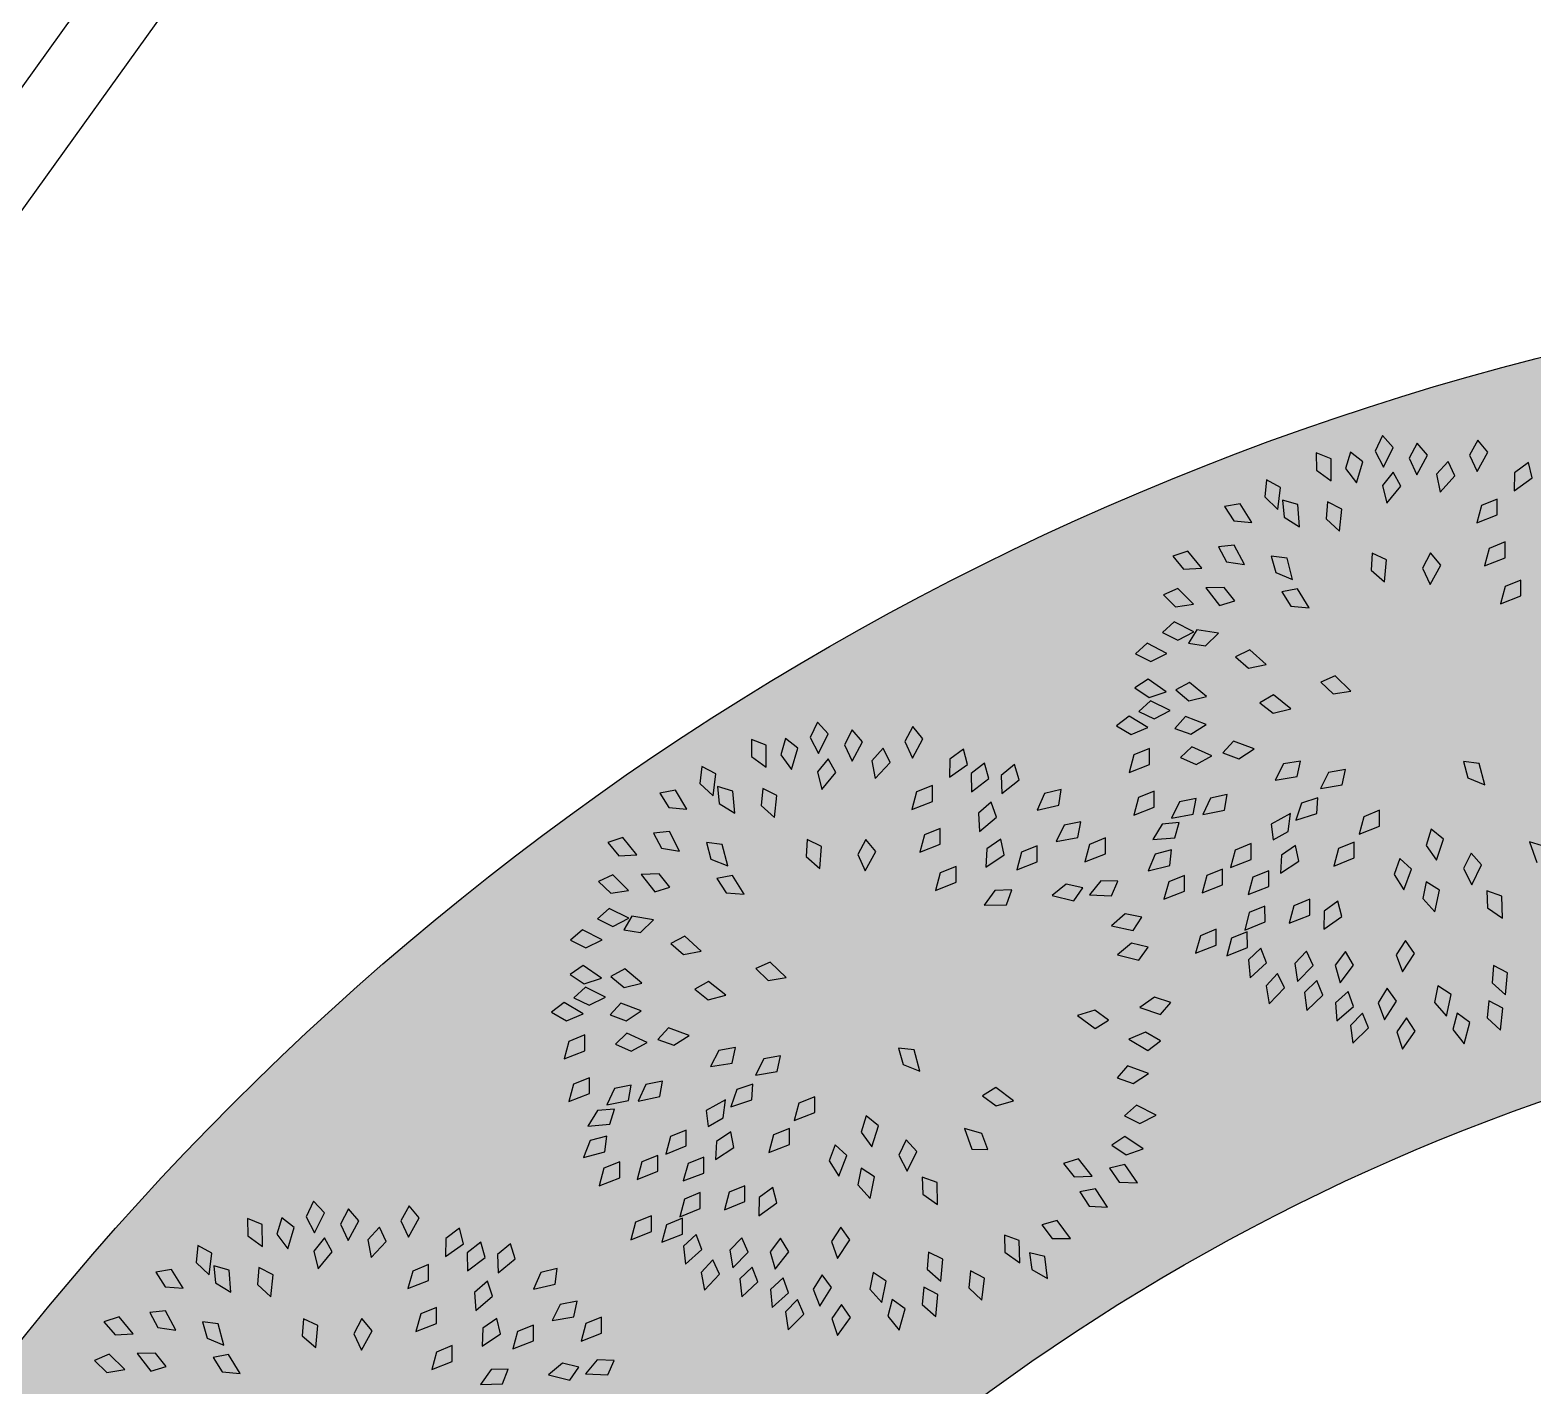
# Model space of a CAD drawing. Header units: millimetres. Extents: x 1351 to 1635, y 1399 to 1500.
# Drawn here: x 1575.973 to 1578.082, y 1475.791 to 1477.693 of the extents above; entities that cross this region are included whole.
import ezdxf

# ---------------------------------------------------------------- set-up
doc = ezdxf.new("R2010")
doc.units = ezdxf.units.MM
doc.layers.get('0').update_dxf_attribs({"color": 181})
doc.layers.add('Capa2', color=210, linetype='Continuous')
doc.layers.add('margen', color=250, linetype='Continuous')

# ---------------------------------------------------------------- blocks, each defined once
blk = doc.blocks.new('ok')
for p, q in [((394.306, 184.1755), (394.1935, 184.1755)), ((394.1935, 184.1755), (394.1935, 183.2005)), ((394.306, 183.2005), (394.306, 184.1755)), ((394.1935, 183.2005), (393.9685, 183.2005)), ((393.9685, 183.2005), (394.2497, 182.3005)), ((394.2497, 182.3005), (394.531, 183.2005)), ((394.531, 183.2005), (394.306, 183.2005))]:
    blk.add_line(p, q)

msp = doc.modelspace()

# ---------------------------------------------------------------- hatches: boundary and pattern name
at = {"true_color": 0x2776bb}
h = msp.add_hatch(color=152, dxfattribs=at)
h.dxf.hatch_style = 1
h.paths.add_polyline_path([(1557.6842, 1489.9553), (1615.6587, 1489.7451), (1615.8802, 1457.3756), (1557.4987, 1457.0017)])
h.paths.add_polyline_path([(1557.9493, 1489.9451), (1615.8573, 1489.9451), (1616.0815, 1457.1761), (1557.5866, 1457.0229)])
at = {"true_color": 0x5e67af}
h = msp.add_hatch(color=165, dxfattribs=at)
h.dxf.hatch_style = 1
edge = h.paths.add_edge_path(flags=17)
edge.add_arc((1579.086, 1473.3584), 3, 0, 360)
edge = h.paths.add_edge_path()
edge.add_arc((1579.086, 1473.3584), 4, 0, 360)
at = {"true_color": 0x58ba48}
h = msp.add_hatch(dxfattribs=at)
h.set_pattern_fill('DOTS', color=85)
edge = h.paths.add_edge_path()
edge.add_arc((1579.086, 1473.3584), 3, 0, 360)

# ---------------------------------------------------------------- linework, layer by layer
at = {"color": 221}
for p, q in [((1577.8707, 1477.1241), (1577.8604, 1477.1025)), ((1577.8857, 1477.1077), (1577.8707, 1477.1241)), ((1577.8721, 1477.0799), (1577.8857, 1477.1077)), ((1577.9195, 1477.1135), (1577.9084, 1477.0923)), ((1577.9339, 1477.0965), (1577.9195, 1477.1135)), ((1578.0045, 1477.1179), (1577.9932, 1477.0968)), ((1578.0187, 1477.1008), (1578.0045, 1477.1179)), ((1577.7987, 1477.0917), (1577.778, 1477.0998)), ((1577.778, 1477.0998), (1577.7782, 1477.0758)), ((1577.7987, 1477.0608), (1577.7987, 1477.0917)), ((1577.8258, 1477.101), (1577.8192, 1477.078)), ((1577.8433, 1477.0873), (1577.8258, 1477.101)), ((1577.8344, 1477.0577), (1577.8433, 1477.0873)), ((1577.8604, 1477.1025), (1577.8721, 1477.0799)), ((1577.9084, 1477.0923), (1577.9192, 1477.0693)), ((1577.9192, 1477.0693), (1577.9339, 1477.0965)), ((1577.963, 1477.0877), (1577.9469, 1477.07)), ((1577.9726, 1477.0677), (1577.963, 1477.0877)), ((1577.9932, 1477.0968), (1578.0038, 1477.0737)), ((1578.0038, 1477.0737), (1578.0187, 1477.1008)), ((1578.0756, 1477.0862), (1578.0562, 1477.0721)), ((1578.081, 1477.0647), (1578.0756, 1477.0862)), ((1577.7782, 1477.0758), (1577.7987, 1477.0608)), ((1577.8192, 1477.078), (1577.8344, 1477.0577)), ((1577.8859, 1477.0728), (1577.8708, 1477.0542)), ((1577.8966, 1477.0533), (1577.8859, 1477.0728)), ((1577.9469, 1477.07), (1577.9516, 1477.045)), ((1577.9516, 1477.045), (1577.9726, 1477.0677)), ((1578.0562, 1477.0721), (1578.0558, 1477.0466)), ((1578.0558, 1477.0466), (1578.081, 1477.0647)), ((1577.7083, 1477.062), (1577.7057, 1477.0382)), ((1577.7279, 1477.0514), (1577.7083, 1477.062)), ((1577.7242, 1477.0207), (1577.7279, 1477.0514)), ((1577.8708, 1477.0542), (1577.8768, 1477.0295)), ((1577.8768, 1477.0295), (1577.8966, 1477.0533)), ((1577.6712, 1477.0286), (1577.6494, 1477.0246)), ((1577.6494, 1477.0246), (1577.6621, 1477.0044)), ((1577.6875, 1477.0022), (1577.6712, 1477.0286)), ((1577.7057, 1477.0382), (1577.7242, 1477.0207)), ((1577.7519, 1477.0273), (1577.7306, 1477.0336)), ((1577.7306, 1477.0336), (1577.7329, 1477.0098)), ((1577.7545, 1476.9964), (1577.7519, 1477.0273)), ((1577.7939, 1477.0311), (1577.7918, 1477.0073)), ((1577.8137, 1477.021), (1577.7939, 1477.0311)), ((1578.0097, 1477.0262), (1578.0031, 1477.0017)), ((1578.0319, 1477.0352), (1578.0097, 1477.0262)), ((1578.0319, 1477.013), (1578.0319, 1477.0352)), ((1577.6621, 1477.0044), (1577.6875, 1477.0022)), ((1577.7329, 1477.0098), (1577.7545, 1476.9964)), ((1577.7918, 1477.0073), (1577.8106, 1476.9902)), ((1577.8106, 1476.9902), (1577.8137, 1477.021)), ((1578.0031, 1477.0017), (1578.0319, 1477.013)), ((1577.5976, 1476.962), (1577.5765, 1476.9551)), ((1577.6173, 1476.9381), (1577.5976, 1476.962)), ((1577.6629, 1476.9707), (1577.6408, 1476.9683)), ((1577.6408, 1476.9683), (1577.652, 1476.9472)), ((1577.6771, 1476.9432), (1577.6629, 1476.9707)), ((1577.8564, 1476.9594), (1577.8548, 1476.9355)), ((1577.8764, 1476.9497), (1577.8564, 1476.9594)), ((1577.9383, 1476.9595), (1577.927, 1476.9384)), ((1577.9526, 1476.9425), (1577.9383, 1476.9595)), ((1578.0208, 1476.966), (1578.0142, 1476.9415)), ((1578.043, 1476.975), (1578.0208, 1476.966)), ((1578.043, 1476.9528), (1578.043, 1476.975)), ((1577.5765, 1476.9551), (1577.5919, 1476.9368)), ((1577.5919, 1476.9368), (1577.6173, 1476.9381)), ((1577.652, 1476.9472), (1577.6771, 1476.9432)), ((1577.7369, 1476.9524), (1577.7148, 1476.9551)), ((1577.7148, 1476.9551), (1577.7211, 1476.9319)), ((1577.7447, 1476.9225), (1577.7369, 1476.9524)), ((1577.8739, 1476.9189), (1577.8764, 1476.9497)), ((1577.927, 1476.9384), (1577.9377, 1476.9153)), ((1577.9377, 1476.9153), (1577.9526, 1476.9425)), ((1578.0142, 1476.9415), (1578.043, 1476.9528)), ((1577.7211, 1476.9319), (1577.7447, 1476.9225)), ((1577.8548, 1476.9355), (1577.8739, 1476.9189)), ((1578.0652, 1476.9216), (1578.043, 1476.9126)), ((1578.0652, 1476.8994), (1578.0652, 1476.9216)), ((1577.5837, 1476.9097), (1577.5634, 1476.9007)), ((1577.5634, 1476.9007), (1577.5806, 1476.884)), ((1577.6057, 1476.8879), (1577.5837, 1476.9097)), ((1577.6486, 1476.911), (1577.6232, 1476.9104)), ((1577.6232, 1476.9104), (1577.6423, 1476.886)), ((1577.6636, 1476.8923), (1577.6486, 1476.911)), ((1577.7514, 1476.909), (1577.7296, 1476.9049)), ((1577.7296, 1476.9049), (1577.7424, 1476.8847)), ((1577.7678, 1476.8827), (1577.7514, 1476.909)), ((1578.043, 1476.9126), (1578.0364, 1476.8881)), ((1578.0364, 1476.8881), (1578.0652, 1476.8994)), ((1577.5806, 1476.884), (1577.6057, 1476.8879)), ((1577.6423, 1476.886), (1577.6636, 1476.8923)), ((1577.7424, 1476.8847), (1577.7678, 1476.8827)), ((1577.5785, 1476.8628), (1577.562, 1476.848)), ((1577.6062, 1476.8489), (1577.5785, 1476.8628)), ((1577.5409, 1476.8328), (1577.5242, 1476.8182)), ((1577.5684, 1476.8187), (1577.5409, 1476.8328)), ((1577.562, 1476.848), (1577.5835, 1476.8374)), ((1577.5835, 1476.8374), (1577.6062, 1476.8489)), ((1577.6102, 1476.8519), (1577.5988, 1476.8329)), ((1577.5988, 1476.8329), (1577.6224, 1476.8292)), ((1577.6408, 1476.8468), (1577.6102, 1476.8519)), ((1577.6224, 1476.8292), (1577.6408, 1476.8468)), ((1577.5242, 1476.8182), (1577.5456, 1476.8074)), ((1577.5456, 1476.8074), (1577.5684, 1476.8187)), ((1577.6846, 1476.8237), (1577.6647, 1476.8138)), ((1577.6647, 1476.8138), (1577.6827, 1476.7979)), ((1577.7076, 1476.803), (1577.6846, 1476.8237)), ((1577.6827, 1476.7979), (1577.7076, 1476.803)), ((1577.542, 1476.7826), (1577.5235, 1476.7703)), ((1577.5235, 1476.7703), (1577.5433, 1476.7568)), ((1577.5674, 1476.7648), (1577.542, 1476.7826)), ((1577.6003, 1476.7779), (1577.5808, 1476.7673)), ((1577.624, 1476.758), (1577.6003, 1476.7779)), ((1577.8045, 1476.7874), (1577.7843, 1476.7783)), ((1577.7843, 1476.7783), (1577.8015, 1476.7617)), ((1577.8266, 1476.7657), (1577.8045, 1476.7874)), ((1577.5453, 1476.7522), (1577.5288, 1476.7373)), ((1577.5433, 1476.7568), (1577.5674, 1476.7648)), ((1577.573, 1476.7384), (1577.5453, 1476.7522)), ((1577.5808, 1476.7673), (1577.5993, 1476.7521)), ((1577.5993, 1476.7521), (1577.624, 1476.758)), ((1577.7179, 1476.7604), (1577.6986, 1476.7493)), ((1577.6986, 1476.7493), (1577.7175, 1476.7346)), ((1577.7421, 1476.7411), (1577.7179, 1476.7604)), ((1577.8015, 1476.7617), (1577.8266, 1476.7657)), ((1577.5153, 1476.7306), (1577.4977, 1476.7171)), ((1577.5418, 1476.7146), (1577.5153, 1476.7306)), ((1577.5288, 1476.7373), (1577.5504, 1476.7269)), ((1577.5504, 1476.7269), (1577.573, 1476.7384)), ((1577.5946, 1476.73), (1577.5796, 1476.7135)), ((1577.6235, 1476.7189), (1577.5946, 1476.73)), ((1577.7175, 1476.7346), (1577.7421, 1476.7411)), ((1577.0781, 1476.7223), (1577.0678, 1476.7006)), ((1577.0931, 1476.7059), (1577.0781, 1476.7223)), ((1577.0795, 1476.6781), (1577.0931, 1476.7059)), ((1577.1269, 1476.7116), (1577.1158, 1476.6904)), ((1577.1413, 1476.6947), (1577.1269, 1476.7116)), ((1577.212, 1476.7161), (1577.2006, 1476.695)), ((1577.2261, 1476.699), (1577.212, 1476.7161)), ((1577.4977, 1476.7171), (1577.5183, 1476.7049)), ((1577.5183, 1476.7049), (1577.5418, 1476.7146)), ((1577.5796, 1476.7135), (1577.6021, 1476.7052)), ((1577.6021, 1476.7052), (1577.6235, 1476.7189)), ((1577.0061, 1476.6899), (1576.9854, 1476.6979)), ((1576.9854, 1476.6979), (1576.9857, 1476.674)), ((1577.0061, 1476.6589), (1577.0061, 1476.6899)), ((1577.0332, 1476.6992), (1577.0266, 1476.6762)), ((1577.0507, 1476.6855), (1577.0332, 1476.6992)), ((1577.0418, 1476.6558), (1577.0507, 1476.6855)), ((1577.0678, 1476.7006), (1577.0795, 1476.6781)), ((1577.1158, 1476.6904), (1577.1266, 1476.6674)), ((1577.1266, 1476.6674), (1577.1413, 1476.6947)), ((1577.1704, 1476.6858), (1577.1543, 1476.6681)), ((1577.1801, 1476.6658), (1577.1704, 1476.6858)), ((1577.2006, 1476.695), (1577.2112, 1476.6719)), ((1577.2112, 1476.6719), (1577.2261, 1476.699)), ((1577.5441, 1476.6853), (1577.5218, 1476.6763)), ((1577.5441, 1476.663), (1577.5441, 1476.6853)), ((1577.6034, 1476.6878), (1577.5874, 1476.6724)), ((1577.6315, 1476.6748), (1577.6034, 1476.6878)), ((1577.6617, 1476.6955), (1577.6468, 1476.679)), ((1577.6907, 1476.6846), (1577.6617, 1476.6955)), ((1576.9857, 1476.674), (1577.0061, 1476.6589)), ((1577.0266, 1476.6762), (1577.0418, 1476.6558)), ((1577.0933, 1476.6709), (1577.0782, 1476.6524)), ((1577.104, 1476.6515), (1577.0933, 1476.6709)), ((1577.1543, 1476.6681), (1577.159, 1476.6431)), ((1577.159, 1476.6431), (1577.1801, 1476.6658)), ((1577.2637, 1476.6702), (1577.2633, 1476.6448)), ((1577.283, 1476.6843), (1577.2637, 1476.6702)), ((1577.2884, 1476.6628), (1577.283, 1476.6843)), ((1577.3126, 1476.6646), (1577.2937, 1476.65)), ((1577.3187, 1476.6433), (1577.3126, 1476.6646)), ((1577.5218, 1476.6763), (1577.5152, 1476.6517)), ((1577.5874, 1476.6724), (1577.6093, 1476.6626)), ((1577.6093, 1476.6626), (1577.6315, 1476.6748)), ((1577.6468, 1476.679), (1577.6693, 1476.6708)), ((1577.6693, 1476.6708), (1577.6907, 1476.6846)), ((1577.7558, 1476.6674), (1577.7322, 1476.6635)), ((1577.751, 1476.6458), (1577.7558, 1476.6674)), ((1578.0065, 1476.6644), (1577.9845, 1476.667)), ((1577.9845, 1476.667), (1577.9908, 1476.6439)), ((1578.0144, 1476.6345), (1578.0065, 1476.6644)), ((1576.9158, 1476.6601), (1576.9131, 1476.6363)), ((1576.9353, 1476.6496), (1576.9158, 1476.6601)), ((1576.9316, 1476.6188), (1576.9353, 1476.6496)), ((1577.0782, 1476.6524), (1577.0842, 1476.6277)), ((1577.0842, 1476.6277), (1577.104, 1476.6515)), ((1577.2633, 1476.6448), (1577.2884, 1476.6628)), ((1577.2937, 1476.65), (1577.294, 1476.6246)), ((1577.294, 1476.6246), (1577.3187, 1476.6433)), ((1577.3544, 1476.6626), (1577.3358, 1476.6475)), ((1577.3358, 1476.6475), (1577.3368, 1476.6221)), ((1577.361, 1476.6414), (1577.3544, 1476.6626)), ((1577.5152, 1476.6517), (1577.5441, 1476.663)), ((1577.7322, 1476.6635), (1577.7204, 1476.6409)), ((1577.7204, 1476.6409), (1577.751, 1476.6458)), ((1577.7952, 1476.6517), (1577.7837, 1476.629)), ((1577.8188, 1476.6559), (1577.7952, 1476.6517)), ((1577.8143, 1476.6342), (1577.8188, 1476.6559)), ((1577.9908, 1476.6439), (1578.0144, 1476.6345)), ((1576.8787, 1476.6267), (1576.8568, 1476.6228)), ((1576.8568, 1476.6228), (1576.8695, 1476.6025)), ((1576.8949, 1476.6003), (1576.8787, 1476.6267)), ((1576.9131, 1476.6363), (1576.9316, 1476.6188)), ((1576.9593, 1476.6254), (1576.938, 1476.6318)), ((1576.938, 1476.6318), (1576.9403, 1476.6079)), ((1576.9619, 1476.5946), (1576.9593, 1476.6254)), ((1577.0013, 1476.6293), (1576.9992, 1476.6054)), ((1577.0211, 1476.6192), (1577.0013, 1476.6293)), ((1577.2171, 1476.6244), (1577.2105, 1476.5998)), ((1577.2393, 1476.6333), (1577.2171, 1476.6244)), ((1577.2393, 1476.6111), (1577.2393, 1476.6333)), ((1577.3368, 1476.6221), (1577.361, 1476.6414)), ((1577.3967, 1476.6222), (1577.3865, 1476.5989)), ((1577.42, 1476.6278), (1577.3967, 1476.6222)), ((1577.4167, 1476.6058), (1577.42, 1476.6278)), ((1577.5507, 1476.6252), (1577.5285, 1476.6163)), ((1577.5507, 1476.603), (1577.5507, 1476.6252)), ((1577.7837, 1476.629), (1577.8143, 1476.6342)), ((1576.8695, 1476.6025), (1576.8949, 1476.6003)), ((1576.9403, 1476.6079), (1576.9619, 1476.5946)), ((1576.9992, 1476.6054), (1577.018, 1476.5883)), ((1577.018, 1476.5883), (1577.0211, 1476.6192)), ((1577.2105, 1476.5998), (1577.2393, 1476.6111)), ((1577.3219, 1476.61), (1577.3038, 1476.5943)), ((1577.3291, 1476.5889), (1577.3219, 1476.61)), ((1577.3865, 1476.5989), (1577.4167, 1476.6058)), ((1577.5285, 1476.6163), (1577.5218, 1476.5917)), ((1577.5218, 1476.5917), (1577.5507, 1476.603)), ((1577.5859, 1476.6103), (1577.5749, 1476.5874)), ((1577.6094, 1476.6151), (1577.5859, 1476.6103)), ((1577.6053, 1476.5932), (1577.6094, 1476.6151)), ((1577.6297, 1476.6155), (1577.619, 1476.5925)), ((1577.6531, 1476.6207), (1577.6297, 1476.6155)), ((1577.6494, 1476.5988), (1577.6531, 1476.6207)), ((1577.7574, 1476.6087), (1577.7493, 1476.5846)), ((1577.7801, 1476.6162), (1577.7574, 1476.6087)), ((1577.7788, 1476.5941), (1577.7801, 1476.6162)), ((1577.3038, 1476.5943), (1577.3054, 1476.5689)), ((1577.3054, 1476.5689), (1577.3291, 1476.5889)), ((1577.4476, 1476.5822), (1577.4241, 1476.5777)), ((1577.4433, 1476.5604), (1577.4476, 1476.5822)), ((1577.5857, 1476.5812), (1577.5619, 1476.579)), ((1577.5749, 1476.5874), (1577.6053, 1476.5932)), ((1577.5794, 1476.5599), (1577.5857, 1476.5812)), ((1577.619, 1476.5925), (1577.6494, 1476.5988)), ((1577.7416, 1476.5941), (1577.7145, 1476.579)), ((1577.7383, 1476.5689), (1577.7416, 1476.5941)), ((1577.7493, 1476.5846), (1577.7788, 1476.5941)), ((1577.8447, 1476.5896), (1577.8381, 1476.565)), ((1577.8669, 1476.5986), (1577.8447, 1476.5896)), ((1577.8669, 1476.5763), (1577.8669, 1476.5986)), ((1576.805, 1476.5602), (1576.7839, 1476.5532)), ((1576.8247, 1476.5363), (1576.805, 1476.5602)), ((1576.8703, 1476.5688), (1576.8482, 1476.5665)), ((1576.8482, 1476.5665), (1576.8594, 1476.5453)), ((1576.8845, 1476.5413), (1576.8703, 1476.5688)), ((1577.2282, 1476.5642), (1577.2216, 1476.5396)), ((1577.2504, 1476.5731), (1577.2282, 1476.5642)), ((1577.2504, 1476.5509), (1577.2504, 1476.5731)), ((1577.4241, 1476.5777), (1577.4128, 1476.5549)), ((1577.4128, 1476.5549), (1577.4433, 1476.5604)), ((1577.4821, 1476.5597), (1577.4599, 1476.5507)), ((1577.4821, 1476.5375), (1577.4821, 1476.5597)), ((1577.5619, 1476.579), (1577.5485, 1476.5574)), ((1577.5485, 1476.5574), (1577.5794, 1476.5599)), ((1577.7145, 1476.579), (1577.7175, 1476.557)), ((1577.7175, 1476.557), (1577.7383, 1476.5689)), ((1577.8381, 1476.565), (1577.8669, 1476.5763)), ((1577.9392, 1476.572), (1577.9321, 1476.5491)), ((1577.9564, 1476.5579), (1577.9392, 1476.572)), ((1576.7839, 1476.5532), (1576.7993, 1476.5349)), ((1576.8594, 1476.5453), (1576.8845, 1476.5413)), ((1576.9443, 1476.5506), (1576.9222, 1476.5532)), ((1576.9222, 1476.5532), (1576.9285, 1476.5301)), ((1576.9521, 1476.5206), (1576.9443, 1476.5506)), ((1577.0638, 1476.5576), (1577.0622, 1476.5337)), ((1577.0838, 1476.5479), (1577.0638, 1476.5576)), ((1577.0814, 1476.517), (1577.0838, 1476.5479)), ((1577.1457, 1476.5576), (1577.1345, 1476.5365)), ((1577.1452, 1476.5134), (1577.16, 1476.5406)), ((1577.16, 1476.5406), (1577.1457, 1476.5576)), ((1577.2216, 1476.5396), (1577.2504, 1476.5509)), ((1577.3155, 1476.5443), (1577.3144, 1476.5189)), ((1577.3353, 1476.5579), (1577.3155, 1476.5443)), ((1577.3401, 1476.5362), (1577.3353, 1476.5579)), ((1577.3642, 1476.5396), (1577.3576, 1476.5151)), ((1577.3864, 1476.5486), (1577.3642, 1476.5396)), ((1577.3864, 1476.5264), (1577.3864, 1476.5486)), ((1577.4599, 1476.5507), (1577.4533, 1476.5262)), ((1577.4533, 1476.5262), (1577.4821, 1476.5375)), ((1577.5519, 1476.5371), (1577.5422, 1476.5135)), ((1577.575, 1476.5432), (1577.5519, 1476.5371)), ((1577.5723, 1476.5211), (1577.575, 1476.5432)), ((1577.6643, 1476.5428), (1577.6576, 1476.5183)), ((1577.6865, 1476.5518), (1577.6643, 1476.5428)), ((1577.6865, 1476.5296), (1577.6865, 1476.5518)), ((1577.7489, 1476.5491), (1577.729, 1476.5358)), ((1577.7535, 1476.5274), (1577.7489, 1476.5491)), ((1577.809, 1476.545), (1577.8024, 1476.5204)), ((1577.8312, 1476.5539), (1577.809, 1476.545)), ((1577.8312, 1476.5317), (1577.8312, 1476.5539)), ((1577.9321, 1476.5491), (1577.9469, 1476.5284)), ((1577.9469, 1476.5284), (1577.9564, 1476.5579)), ((1577.9951, 1476.5383), (1577.9847, 1476.5167)), ((1578.01, 1476.5219), (1577.9951, 1476.5383)), ((1578.0771, 1476.5543), (1578.0874, 1476.5251)), ((1578.1014, 1476.5468), (1578.0771, 1476.5543)), ((1576.7993, 1476.5349), (1576.8247, 1476.5363)), ((1576.9285, 1476.5301), (1576.9521, 1476.5206)), ((1577.0622, 1476.5337), (1577.0814, 1476.517)), ((1577.1345, 1476.5365), (1577.1452, 1476.5134)), ((1577.2727, 1476.5197), (1577.2504, 1476.5108)), ((1577.2727, 1476.4975), (1577.2727, 1476.5197)), ((1577.3144, 1476.5189), (1577.3401, 1476.5362)), ((1577.3576, 1476.5151), (1577.3864, 1476.5264)), ((1577.5422, 1476.5135), (1577.5723, 1476.5211)), ((1577.6465, 1476.5161), (1577.6243, 1476.5072)), ((1577.6465, 1476.4939), (1577.6465, 1476.5161)), ((1577.6576, 1476.5183), (1577.6865, 1476.5296)), ((1577.729, 1476.5358), (1577.7276, 1476.5104)), ((1577.7276, 1476.5104), (1577.7535, 1476.5274)), ((1577.8024, 1476.5204), (1577.8312, 1476.5317)), ((1577.8954, 1476.531), (1577.8871, 1476.5086)), ((1577.9118, 1476.5161), (1577.8954, 1476.531)), ((1577.9008, 1476.4872), (1577.9118, 1476.5161)), ((1577.9847, 1476.5167), (1577.9963, 1476.4941)), ((1577.9963, 1476.4941), (1578.01, 1476.5219)), ((1576.7911, 1476.5078), (1576.7708, 1476.4989)), ((1576.7708, 1476.4989), (1576.788, 1476.4822)), ((1576.8131, 1476.486), (1576.7911, 1476.5078)), ((1576.856, 1476.5092), (1576.8306, 1476.5085)), ((1576.8306, 1476.5085), (1576.8497, 1476.4841)), ((1576.871, 1476.4905), (1576.856, 1476.5092)), ((1576.9588, 1476.5071), (1576.937, 1476.503)), ((1576.937, 1476.503), (1576.9499, 1476.4829)), ((1576.9752, 1476.4809), (1576.9588, 1476.5071)), ((1577.2504, 1476.5108), (1577.2438, 1476.4862)), ((1577.2438, 1476.4862), (1577.2727, 1476.4975)), ((1577.4271, 1476.4951), (1577.4075, 1476.4789)), ((1577.4504, 1476.4896), (1577.4271, 1476.4951)), ((1577.4758, 1476.4998), (1577.4598, 1476.4801)), ((1577.4997, 1476.499), (1577.4758, 1476.4998)), ((1577.4907, 1476.4787), (1577.4997, 1476.499)), ((1577.5709, 1476.4982), (1577.5643, 1476.4737)), ((1577.5931, 1476.5072), (1577.5709, 1476.4982)), ((1577.5931, 1476.485), (1577.5931, 1476.5072)), ((1577.6243, 1476.5072), (1577.6177, 1476.4826)), ((1577.6891, 1476.5049), (1577.6822, 1476.4804)), ((1577.7113, 1476.5137), (1577.6891, 1476.5049)), ((1577.7112, 1476.4915), (1577.7113, 1476.5137)), ((1577.8871, 1476.5086), (1577.9008, 1476.4872)), ((1577.9322, 1476.4984), (1577.9275, 1476.4749)), ((1577.9508, 1476.4863), (1577.9322, 1476.4984)), ((1576.788, 1476.4822), (1576.8131, 1476.486)), ((1576.8497, 1476.4841), (1576.871, 1476.4905)), ((1576.9499, 1476.4829), (1576.9752, 1476.4809)), ((1577.327, 1476.4862), (1577.3122, 1476.4655)), ((1577.3509, 1476.4868), (1577.327, 1476.4862)), ((1577.3431, 1476.466), (1577.3509, 1476.4868)), ((1577.4075, 1476.4789), (1577.4376, 1476.4715)), ((1577.4376, 1476.4715), (1577.4504, 1476.4896)), ((1577.4598, 1476.4801), (1577.4907, 1476.4787)), ((1577.5643, 1476.4737), (1577.5931, 1476.485)), ((1577.6177, 1476.4826), (1577.6465, 1476.4939)), ((1577.6822, 1476.4804), (1577.7112, 1476.4915)), ((1577.9275, 1476.4749), (1577.9444, 1476.4559)), ((1577.9444, 1476.4559), (1577.9508, 1476.4863)), ((1578.0384, 1476.4782), (1578.0175, 1476.4857)), ((1578.0175, 1476.4857), (1578.0184, 1476.4618)), ((1578.0392, 1476.4472), (1578.0384, 1476.4782)), ((1576.7859, 1476.461), (1576.7694, 1476.4461)), ((1576.8136, 1476.447), (1576.7859, 1476.461)), ((1577.3122, 1476.4655), (1577.3431, 1476.466)), ((1577.5097, 1476.4533), (1577.4908, 1476.4363)), ((1577.5332, 1476.4488), (1577.5097, 1476.4533)), ((1577.6838, 1476.455), (1577.6775, 1476.4304)), ((1577.706, 1476.4641), (1577.6838, 1476.455)), ((1577.7062, 1476.4419), (1577.706, 1476.4641)), ((1577.7467, 1476.4647), (1577.7401, 1476.4401)), ((1577.7689, 1476.4737), (1577.7467, 1476.4647)), ((1577.7689, 1476.4515), (1577.7689, 1476.4737)), ((1577.7889, 1476.4571), (1577.7886, 1476.4317)), ((1577.8082, 1476.4713), (1577.7889, 1476.4571)), ((1577.8137, 1476.4498), (1577.8082, 1476.4713)), ((1578.0184, 1476.4618), (1578.0392, 1476.4472)), ((1576.7694, 1476.4461), (1576.7909, 1476.4356)), ((1576.7909, 1476.4356), (1576.8136, 1476.447)), ((1576.8176, 1476.4501), (1576.8062, 1476.431)), ((1576.8482, 1476.4449), (1576.8176, 1476.4501)), ((1576.8299, 1476.4273), (1576.8482, 1476.4449)), ((1577.4908, 1476.4363), (1577.5212, 1476.4301)), ((1577.5212, 1476.4301), (1577.5332, 1476.4488)), ((1577.6376, 1476.4316), (1577.6154, 1476.4226)), ((1577.6376, 1476.4094), (1577.6376, 1476.4316)), ((1577.6775, 1476.4304), (1577.7062, 1476.4419)), ((1577.7401, 1476.4401), (1577.7689, 1476.4515)), ((1577.7886, 1476.4317), (1577.8137, 1476.4498)), ((1576.7483, 1476.431), (1576.7316, 1476.4163)), ((1576.7316, 1476.4163), (1576.753, 1476.4056)), ((1576.7758, 1476.4168), (1576.7483, 1476.431)), ((1576.753, 1476.4056), (1576.7758, 1476.4168)), ((1576.8062, 1476.431), (1576.8299, 1476.4273)), ((1576.892, 1476.4219), (1576.8721, 1476.4119)), ((1576.8721, 1476.4119), (1576.8901, 1476.3961)), ((1576.915, 1476.4011), (1576.892, 1476.4219)), ((1577.5188, 1476.412), (1577.4992, 1476.3958)), ((1577.5421, 1476.4064), (1577.5188, 1476.412)), ((1577.6154, 1476.4226), (1577.6087, 1476.3981)), ((1577.659, 1476.419), (1577.6525, 1476.3944)), ((1577.6811, 1476.4281), (1577.659, 1476.419)), ((1577.6813, 1476.4059), (1577.6811, 1476.4281)), ((1577.9033, 1476.4159), (1577.8903, 1476.3958)), ((1577.916, 1476.3977), (1577.9033, 1476.4159)), ((1576.8901, 1476.3961), (1576.915, 1476.4011)), ((1577.4992, 1476.3958), (1577.5292, 1476.3883)), ((1577.5292, 1476.3883), (1577.5421, 1476.4064)), ((1577.6087, 1476.3981), (1577.6376, 1476.4094)), ((1577.6525, 1476.3944), (1577.6813, 1476.4059)), ((1577.7003, 1476.4052), (1577.6827, 1476.3889)), ((1577.7082, 1476.3845), (1577.7003, 1476.4052)), ((1577.7644, 1476.4009), (1577.7478, 1476.3836)), ((1577.7735, 1476.3806), (1577.7644, 1476.4009)), ((1577.8189, 1476.4003), (1577.8044, 1476.3812)), ((1577.8303, 1476.3812), (1577.8189, 1476.4003)), ((1577.8903, 1476.3958), (1577.899, 1476.3719)), ((1577.899, 1476.3719), (1577.916, 1476.3977)), ((1576.7494, 1476.3807), (1576.7309, 1476.3684)), ((1576.7309, 1476.3684), (1576.7507, 1476.3549)), ((1576.7748, 1476.363), (1576.7494, 1476.3807)), ((1576.8077, 1476.376), (1576.7882, 1476.3654)), ((1576.8314, 1476.3561), (1576.8077, 1476.376)), ((1577.0119, 1476.3856), (1576.9917, 1476.3765)), ((1576.9917, 1476.3765), (1577.009, 1476.3599)), ((1577.0341, 1476.3639), (1577.0119, 1476.3856)), ((1577.6827, 1476.3889), (1577.6853, 1476.3636)), ((1577.6853, 1476.3636), (1577.7082, 1476.3845)), ((1577.7237, 1476.3697), (1577.7075, 1476.3521)), ((1577.7333, 1476.3497), (1577.7237, 1476.3697)), ((1577.7478, 1476.3836), (1577.7518, 1476.3585)), ((1577.7518, 1476.3585), (1577.7735, 1476.3806)), ((1577.8044, 1476.3812), (1577.8113, 1476.3567)), ((1577.8113, 1476.3567), (1577.8303, 1476.3812)), ((1578.0265, 1476.3806), (1578.0246, 1476.3567)), ((1578.0464, 1476.3707), (1578.0265, 1476.3806)), ((1578.0436, 1476.3398), (1578.0464, 1476.3707)), ((1576.7527, 1476.3504), (1576.7363, 1476.3355)), ((1576.7507, 1476.3549), (1576.7748, 1476.363)), ((1576.7805, 1476.3366), (1576.7527, 1476.3504)), ((1576.7882, 1476.3654), (1576.8067, 1476.3502)), ((1576.8067, 1476.3502), (1576.8314, 1476.3561)), ((1576.9253, 1476.3586), (1576.906, 1476.3475)), ((1576.906, 1476.3475), (1576.9249, 1476.3327)), ((1576.9495, 1476.3392), (1576.9253, 1476.3586)), ((1577.009, 1476.3599), (1577.0341, 1476.3639)), ((1577.7075, 1476.3521), (1577.7121, 1476.3271)), ((1577.7121, 1476.3271), (1577.7333, 1476.3497)), ((1577.7788, 1476.3597), (1577.7616, 1476.3431)), ((1577.7871, 1476.3391), (1577.7788, 1476.3597)), ((1577.8773, 1476.3489), (1577.8646, 1476.3286)), ((1577.8904, 1476.331), (1577.8773, 1476.3489)), ((1577.9486, 1476.3522), (1577.944, 1476.3287)), ((1577.9672, 1476.34), (1577.9486, 1476.3522)), ((1578.0246, 1476.3567), (1578.0436, 1476.3398)), ((1576.7227, 1476.3288), (1576.7051, 1476.3153)), ((1576.7492, 1476.3128), (1576.7227, 1476.3288)), ((1576.7363, 1476.3355), (1576.7578, 1476.325)), ((1576.7578, 1476.325), (1576.7805, 1476.3366)), ((1576.802, 1476.3281), (1576.787, 1476.3117)), ((1576.8309, 1476.3171), (1576.802, 1476.3281)), ((1576.9249, 1476.3327), (1576.9495, 1476.3392)), ((1577.5512, 1476.3364), (1577.5302, 1476.3221)), ((1577.5739, 1476.3287), (1577.5512, 1476.3364)), ((1577.5594, 1476.3119), (1577.5739, 1476.3287)), ((1577.7616, 1476.3431), (1577.7646, 1476.3178)), ((1577.7646, 1476.3178), (1577.7871, 1476.3391)), ((1577.8226, 1476.3443), (1577.8048, 1476.3283)), ((1577.8048, 1476.3283), (1577.807, 1476.303)), ((1577.8302, 1476.3234), (1577.8226, 1476.3443)), ((1577.8646, 1476.3286), (1577.8738, 1476.3048)), ((1577.8738, 1476.3048), (1577.8904, 1476.331)), ((1577.944, 1476.3287), (1577.9609, 1476.3097)), ((1577.9609, 1476.3097), (1577.9672, 1476.34)), ((1578.02, 1476.3313), (1578.0178, 1476.3074)), ((1578.0397, 1476.3211), (1578.02, 1476.3313)), ((1576.7051, 1476.3153), (1576.7257, 1476.3031)), ((1576.7257, 1476.3031), (1576.7492, 1476.3128)), ((1576.787, 1476.3117), (1576.8095, 1476.3034)), ((1576.8095, 1476.3034), (1576.8309, 1476.3171)), ((1577.4671, 1476.3182), (1577.4429, 1476.3106)), ((1577.4429, 1476.3106), (1577.4679, 1476.2923)), ((1577.4866, 1476.3042), (1577.4671, 1476.3182)), ((1577.5302, 1476.3221), (1577.5594, 1476.3119)), ((1577.807, 1476.303), (1577.8302, 1476.3234)), ((1577.8427, 1476.3139), (1577.8258, 1476.2969)), ((1577.8514, 1476.2935), (1577.8427, 1476.3139)), ((1577.9045, 1476.3074), (1577.8909, 1476.2876)), ((1577.9168, 1476.2888), (1577.9045, 1476.3074)), ((1577.9756, 1476.3141), (1577.9696, 1476.2909)), ((1577.9935, 1476.3009), (1577.9756, 1476.3141)), ((1578.0178, 1476.3074), (1578.0365, 1476.2903)), ((1578.0365, 1476.2903), (1578.0397, 1476.3211)), ((1576.8108, 1476.2859), (1576.7948, 1476.2705)), ((1576.839, 1476.273), (1576.8108, 1476.2859)), ((1576.8691, 1476.2936), (1576.8542, 1476.2771)), ((1576.8981, 1476.2827), (1576.8691, 1476.2936)), ((1577.4679, 1476.2923), (1577.4866, 1476.3042)), ((1577.5385, 1476.2873), (1577.5151, 1476.2774)), ((1577.5592, 1476.2753), (1577.5385, 1476.2873)), ((1577.8258, 1476.2969), (1577.8294, 1476.2717)), ((1577.8294, 1476.2717), (1577.8514, 1476.2935)), ((1577.8909, 1476.2876), (1577.8989, 1476.2635)), ((1577.8989, 1476.2635), (1577.9168, 1476.2888)), ((1577.9696, 1476.2909), (1577.9855, 1476.271)), ((1577.9855, 1476.271), (1577.9935, 1476.3009)), ((1576.7293, 1476.2744), (1576.7226, 1476.2499)), ((1576.7515, 1476.2834), (1576.7293, 1476.2744)), ((1576.7515, 1476.2612), (1576.7515, 1476.2834)), ((1576.7948, 1476.2705), (1576.8167, 1476.2607)), ((1576.8167, 1476.2607), (1576.839, 1476.273)), ((1576.8542, 1476.2771), (1576.8767, 1476.2689)), ((1576.8767, 1476.2689), (1576.8981, 1476.2827)), ((1576.9632, 1476.2656), (1576.9396, 1476.2616)), ((1576.9584, 1476.2439), (1576.9632, 1476.2656)), ((1577.2139, 1476.2626), (1577.1919, 1476.2651)), ((1577.1919, 1476.2651), (1577.1982, 1476.242)), ((1577.5151, 1476.2774), (1577.5417, 1476.2617)), ((1577.5417, 1476.2617), (1577.5592, 1476.2753)), ((1576.7226, 1476.2499), (1576.7515, 1476.2612)), ((1576.9396, 1476.2616), (1576.9278, 1476.2391)), ((1576.9278, 1476.2391), (1576.9584, 1476.2439)), ((1577.0026, 1476.2498), (1576.9911, 1476.2271)), ((1577.0262, 1476.2541), (1577.0026, 1476.2498)), ((1577.0217, 1476.2323), (1577.0262, 1476.2541)), ((1577.1982, 1476.242), (1577.2219, 1476.2326)), ((1577.2219, 1476.2326), (1577.2139, 1476.2626)), ((1576.7581, 1476.2234), (1576.7359, 1476.2144)), ((1576.7581, 1476.2012), (1576.7581, 1476.2234)), ((1576.9911, 1476.2271), (1577.0217, 1476.2323)), ((1577.5133, 1476.2399), (1577.4986, 1476.2233)), ((1577.4986, 1476.2233), (1577.5211, 1476.2152)), ((1577.5424, 1476.2292), (1577.5133, 1476.2399)), ((1577.5211, 1476.2152), (1577.5424, 1476.2292)), ((1576.7359, 1476.2144), (1576.7293, 1476.1899)), ((1576.7293, 1476.1899), (1576.7581, 1476.2012)), ((1576.7933, 1476.2084), (1576.7823, 1476.1855)), ((1576.8168, 1476.2132), (1576.7933, 1476.2084)), ((1576.8127, 1476.1914), (1576.8168, 1476.2132)), ((1576.8371, 1476.2137), (1576.8264, 1476.1906)), ((1576.8605, 1476.2188), (1576.8371, 1476.2137)), ((1576.8568, 1476.1969), (1576.8605, 1476.2188)), ((1576.9648, 1476.2068), (1576.9567, 1476.1827)), ((1576.9875, 1476.2144), (1576.9648, 1476.2068)), ((1576.9862, 1476.1922), (1576.9875, 1476.2144)), ((1577.3285, 1476.2097), (1577.3095, 1476.1982)), ((1577.3531, 1476.1909), (1577.3285, 1476.2097)), ((1576.7932, 1476.1794), (1576.7693, 1476.1772)), ((1576.7823, 1476.1855), (1576.8127, 1476.1914)), ((1576.7868, 1476.1581), (1576.7932, 1476.1794)), ((1576.8264, 1476.1906), (1576.8568, 1476.1969)), ((1576.949, 1476.1923), (1576.9219, 1476.1772)), ((1576.9457, 1476.1671), (1576.949, 1476.1923)), ((1576.9567, 1476.1827), (1576.9862, 1476.1922)), ((1577.0521, 1476.1877), (1577.0455, 1476.1632)), ((1577.0743, 1476.1967), (1577.0521, 1476.1877)), ((1577.0743, 1476.1745), (1577.0743, 1476.1967)), ((1577.3095, 1476.1982), (1577.3286, 1476.1839)), ((1577.3286, 1476.1839), (1577.3531, 1476.1909)), ((1577.5256, 1476.1847), (1577.509, 1476.17)), ((1577.5532, 1476.1707), (1577.5256, 1476.1847)), ((1576.7693, 1476.1772), (1576.7559, 1476.1555)), ((1576.7559, 1476.1555), (1576.7868, 1476.1581)), ((1576.9219, 1476.1772), (1576.9249, 1476.1552)), ((1576.9249, 1476.1552), (1576.9457, 1476.1671)), ((1577.0455, 1476.1632), (1577.0743, 1476.1745)), ((1577.1466, 1476.1701), (1577.1395, 1476.1472)), ((1577.1638, 1476.156), (1577.1466, 1476.1701)), ((1577.509, 1476.17), (1577.5305, 1476.1593)), ((1577.5305, 1476.1593), (1577.5532, 1476.1707)), ((1576.7824, 1476.1413), (1576.7593, 1476.1352)), ((1576.7797, 1476.1193), (1576.7824, 1476.1413)), ((1576.8717, 1476.141), (1576.8651, 1476.1164)), ((1576.8939, 1476.1499), (1576.8717, 1476.141)), ((1576.8939, 1476.1277), (1576.8939, 1476.1499)), ((1576.9563, 1476.1473), (1576.9364, 1476.1339)), ((1576.9609, 1476.1256), (1576.9563, 1476.1473)), ((1577.0164, 1476.1431), (1577.0098, 1476.1186)), ((1577.0387, 1476.1521), (1577.0164, 1476.1431)), ((1577.0387, 1476.1299), (1577.0387, 1476.1521)), ((1577.1395, 1476.1472), (1577.1543, 1476.1266)), ((1577.1543, 1476.1266), (1577.1638, 1476.156)), ((1577.2025, 1476.1364), (1577.1921, 1476.1149)), ((1577.2175, 1476.12), (1577.2025, 1476.1364)), ((1577.2845, 1476.1524), (1577.2948, 1476.1232)), ((1577.3088, 1476.145), (1577.2845, 1476.1524)), ((1577.317, 1476.1225), (1577.3088, 1476.145)), ((1577.5093, 1476.1411), (1577.491, 1476.1286)), ((1577.535, 1476.1238), (1577.5093, 1476.1411)), ((1576.7593, 1476.1352), (1576.7496, 1476.1117)), ((1576.7496, 1476.1117), (1576.7797, 1476.1193)), ((1576.8651, 1476.1164), (1576.8939, 1476.1277)), ((1576.9364, 1476.1339), (1576.935, 1476.1085)), ((1576.935, 1476.1085), (1576.9609, 1476.1256)), ((1577.0098, 1476.1186), (1577.0387, 1476.1299)), ((1577.1028, 1476.1292), (1577.0945, 1476.1067)), ((1577.1192, 1476.1142), (1577.1028, 1476.1292)), ((1577.2037, 1476.0923), (1577.2175, 1476.12)), ((1577.2948, 1476.1232), (1577.317, 1476.1225)), ((1577.491, 1476.1286), (1577.511, 1476.1153)), ((1577.511, 1476.1153), (1577.535, 1476.1238)), ((1576.7784, 1476.0964), (1576.7717, 1476.0718)), ((1576.8006, 1476.1053), (1576.7784, 1476.0964)), ((1576.8006, 1476.0831), (1576.8006, 1476.1053)), ((1576.8317, 1476.1053), (1576.8251, 1476.0808)), ((1576.854, 1476.1143), (1576.8317, 1476.1053)), ((1576.854, 1476.0921), (1576.854, 1476.1143)), ((1576.8965, 1476.1031), (1576.8897, 1476.0786)), ((1576.9188, 1476.1118), (1576.8965, 1476.1031)), ((1576.9186, 1476.0896), (1576.9188, 1476.1118)), ((1577.0945, 1476.1067), (1577.1082, 1476.0853)), ((1577.1082, 1476.0853), (1577.1192, 1476.1142)), ((1577.1396, 1476.0966), (1577.1349, 1476.0731)), ((1577.1582, 1476.0844), (1577.1396, 1476.0966)), ((1577.1921, 1476.1149), (1577.2037, 1476.0923)), ((1577.4445, 1476.1095), (1577.4233, 1476.103)), ((1577.4233, 1476.103), (1577.4383, 1476.0844)), ((1577.4637, 1476.0852), (1577.4445, 1476.1095)), ((1577.5095, 1476.1015), (1577.4879, 1476.0966)), ((1577.4879, 1476.0966), (1577.5015, 1476.0769)), ((1577.5269, 1476.0759), (1577.5095, 1476.1015)), ((1576.7717, 1476.0718), (1576.8006, 1476.0831)), ((1576.8251, 1476.0808), (1576.854, 1476.0921)), ((1576.8897, 1476.0786), (1576.9186, 1476.0896)), ((1577.1349, 1476.0731), (1577.1518, 1476.0541)), ((1577.1518, 1476.0541), (1577.1582, 1476.0844)), ((1577.2458, 1476.0763), (1577.2249, 1476.0838)), ((1577.2249, 1476.0838), (1577.2258, 1476.0599)), ((1577.2466, 1476.0454), (1577.2458, 1476.0763)), ((1577.4383, 1476.0844), (1577.4637, 1476.0852)), ((1577.5015, 1476.0769), (1577.5269, 1476.0759)), ((1576.8913, 1476.0531), (1576.8849, 1476.0285)), ((1576.9134, 1476.0623), (1576.8913, 1476.0531)), ((1576.9136, 1476.0401), (1576.9134, 1476.0623)), ((1576.9541, 1476.0628), (1576.9475, 1476.0383)), ((1576.9763, 1476.0718), (1576.9541, 1476.0628)), ((1576.9763, 1476.0496), (1576.9763, 1476.0718)), ((1576.9963, 1476.0553), (1576.996, 1476.0298)), ((1577.0156, 1476.0695), (1576.9963, 1476.0553)), ((1577.0211, 1476.0479), (1577.0156, 1476.0695)), ((1577.2258, 1476.0599), (1577.2466, 1476.0454)), ((1577.4681, 1476.0677), (1577.4464, 1476.0634)), ((1577.4464, 1476.0634), (1577.4595, 1476.0434)), ((1577.4848, 1476.0416), (1577.4681, 1476.0677)), ((1576.3711, 1476.0501), (1576.3608, 1476.0285)), ((1576.3862, 1476.0337), (1576.3711, 1476.0501)), ((1576.3725, 1476.0059), (1576.3862, 1476.0337)), ((1576.42, 1476.0394), (1576.4088, 1476.0182)), ((1576.4343, 1476.0225), (1576.42, 1476.0394)), ((1576.505, 1476.0439), (1576.4936, 1476.0228)), ((1576.5192, 1476.0268), (1576.505, 1476.0439)), ((1576.8849, 1476.0285), (1576.9136, 1476.0401)), ((1576.9475, 1476.0383), (1576.9763, 1476.0496)), ((1576.996, 1476.0298), (1577.0211, 1476.0479)), ((1577.4595, 1476.0434), (1577.4848, 1476.0416)), ((1576.2991, 1476.0177), (1576.2784, 1476.0258)), ((1576.2784, 1476.0258), (1576.2787, 1476.0018)), ((1576.2992, 1475.9867), (1576.2991, 1476.0177)), ((1576.3263, 1476.027), (1576.3196, 1476.004)), ((1576.3437, 1476.0133), (1576.3263, 1476.027)), ((1576.3349, 1475.9836), (1576.3437, 1476.0133)), ((1576.3608, 1476.0285), (1576.3725, 1476.0059)), ((1576.4088, 1476.0182), (1576.4196, 1475.9952)), ((1576.4196, 1475.9952), (1576.4343, 1476.0225)), ((1576.4634, 1476.0137), (1576.4473, 1475.996)), ((1576.4731, 1475.9937), (1576.4634, 1476.0137)), ((1576.4936, 1476.0228), (1576.5042, 1475.9997)), ((1576.5042, 1475.9997), (1576.5192, 1476.0268)), ((1576.576, 1476.0122), (1576.5567, 1475.998)), ((1576.5815, 1475.9906), (1576.576, 1476.0122)), ((1576.8228, 1476.0208), (1576.8162, 1475.9962)), ((1576.845, 1476.0297), (1576.8228, 1476.0208)), ((1576.845, 1476.0075), (1576.845, 1476.0297)), ((1576.8664, 1476.0172), (1576.8599, 1475.9926)), ((1576.8885, 1476.0263), (1576.8664, 1476.0172)), ((1576.8887, 1476.004), (1576.8885, 1476.0263)), ((1577.1107, 1476.014), (1577.0977, 1475.9939)), ((1577.1235, 1475.9959), (1577.1107, 1476.014)), ((1577.4144, 1476.0229), (1577.393, 1476.0169)), ((1577.393, 1476.0169), (1577.4075, 1475.9979)), ((1577.433, 1475.9981), (1577.4144, 1476.0229)), ((1576.2787, 1476.0018), (1576.2992, 1475.9867)), ((1576.3196, 1476.004), (1576.3349, 1475.9836)), ((1576.3864, 1475.9988), (1576.3712, 1475.9802)), ((1576.3971, 1475.9793), (1576.3864, 1475.9988)), ((1576.4473, 1475.996), (1576.452, 1475.971)), ((1576.452, 1475.971), (1576.4731, 1475.9937)), ((1576.5567, 1475.998), (1576.5563, 1475.9726)), ((1576.5563, 1475.9726), (1576.5815, 1475.9906)), ((1576.6057, 1475.9925), (1576.5867, 1475.9778)), ((1576.6117, 1475.9711), (1576.6057, 1475.9925)), ((1576.6474, 1475.9904), (1576.6289, 1475.9753)), ((1576.654, 1475.9692), (1576.6474, 1475.9904)), ((1576.8162, 1475.9962), (1576.845, 1476.0075)), ((1576.8599, 1475.9926), (1576.8887, 1476.004)), ((1576.9077, 1476.0034), (1576.8901, 1475.9871)), ((1576.9156, 1475.9826), (1576.9077, 1476.0034)), ((1576.9718, 1475.999), (1576.9552, 1475.9817)), ((1576.9809, 1475.9787), (1576.9718, 1475.999)), ((1577.0263, 1475.9984), (1577.0119, 1475.9793)), ((1577.0377, 1475.9794), (1577.0263, 1475.9984)), ((1577.0977, 1475.9939), (1577.1064, 1475.97)), ((1577.1064, 1475.97), (1577.1235, 1475.9959)), ((1577.3613, 1475.9949), (1577.3405, 1476.0026)), ((1577.3405, 1476.0026), (1577.3411, 1475.9787)), ((1577.3618, 1475.9639), (1577.3613, 1475.9949)), ((1577.4075, 1475.9979), (1577.433, 1475.9981)), ((1576.2088, 1475.9879), (1576.2062, 1475.9641)), ((1576.2284, 1475.9774), (1576.2088, 1475.9879)), ((1576.2247, 1475.9467), (1576.2284, 1475.9774)), ((1576.3712, 1475.9802), (1576.3773, 1475.9555)), ((1576.3773, 1475.9555), (1576.3971, 1475.9793)), ((1576.5867, 1475.9778), (1576.587, 1475.9524)), ((1576.587, 1475.9524), (1576.6117, 1475.9711)), ((1576.6289, 1475.9753), (1576.6298, 1475.9499)), ((1576.6298, 1475.9499), (1576.654, 1475.9692)), ((1576.8901, 1475.9871), (1576.8927, 1475.9618)), ((1576.8927, 1475.9618), (1576.9156, 1475.9826)), ((1576.9311, 1475.9679), (1576.9149, 1475.9502)), ((1576.9407, 1475.9478), (1576.9311, 1475.9679)), ((1576.9552, 1475.9817), (1576.9592, 1475.9566)), ((1576.9592, 1475.9566), (1576.9809, 1475.9787)), ((1577.0119, 1475.9793), (1577.0187, 1475.9549)), ((1577.0187, 1475.9549), (1577.0377, 1475.9794)), ((1577.2339, 1475.9787), (1577.232, 1475.9549)), ((1577.2538, 1475.9688), (1577.2339, 1475.9787)), ((1577.251, 1475.938), (1577.2538, 1475.9688)), ((1577.3411, 1475.9787), (1577.3618, 1475.9639)), ((1577.3971, 1475.9725), (1577.3756, 1475.978)), ((1577.3756, 1475.978), (1577.3787, 1475.9543)), ((1577.4008, 1475.9417), (1577.3971, 1475.9725)), ((1576.1717, 1475.9545), (1576.1498, 1475.9506)), ((1576.1498, 1475.9506), (1576.1626, 1475.9303)), ((1576.1879, 1475.9281), (1576.1717, 1475.9545)), ((1576.2062, 1475.9641), (1576.2247, 1475.9467)), ((1576.2524, 1475.9533), (1576.2311, 1475.9596)), ((1576.2311, 1475.9596), (1576.2333, 1475.9357)), ((1576.255, 1475.9224), (1576.2524, 1475.9533)), ((1576.2944, 1475.9571), (1576.2922, 1475.9333)), ((1576.3141, 1475.947), (1576.2944, 1475.9571)), ((1576.311, 1475.9162), (1576.3141, 1475.947)), ((1576.5102, 1475.9522), (1576.5035, 1475.9276)), ((1576.5324, 1475.9612), (1576.5102, 1475.9522)), ((1576.5324, 1475.9389), (1576.5324, 1475.9612)), ((1576.6897, 1475.9501), (1576.6796, 1475.9268)), ((1576.713, 1475.9556), (1576.6897, 1475.9501)), ((1576.7098, 1475.9337), (1576.713, 1475.9556)), ((1576.9149, 1475.9502), (1576.9195, 1475.9252)), ((1576.9195, 1475.9252), (1576.9407, 1475.9478)), ((1576.9863, 1475.9578), (1576.969, 1475.9412)), ((1576.9946, 1475.9372), (1576.9863, 1475.9578)), ((1577.0847, 1475.9471), (1577.0721, 1475.9267)), ((1577.0978, 1475.9291), (1577.0847, 1475.9471)), ((1577.156, 1475.9503), (1577.1514, 1475.9268)), ((1577.1746, 1475.9382), (1577.156, 1475.9503)), ((1577.232, 1475.9549), (1577.251, 1475.938)), ((1577.2929, 1475.9526), (1577.2904, 1475.9288)), ((1577.3125, 1475.9422), (1577.2929, 1475.9526)), ((1577.3787, 1475.9543), (1577.4008, 1475.9417)), ((1576.1626, 1475.9303), (1576.1879, 1475.9281)), ((1576.2333, 1475.9357), (1576.255, 1475.9224)), ((1576.2922, 1475.9333), (1576.311, 1475.9162)), ((1576.5035, 1475.9276), (1576.5324, 1475.9389)), ((1576.6149, 1475.9378), (1576.5968, 1475.9221)), ((1576.6221, 1475.9168), (1576.6149, 1475.9378)), ((1576.6796, 1475.9268), (1576.7098, 1475.9337)), ((1576.969, 1475.9412), (1576.972, 1475.916)), ((1576.972, 1475.916), (1576.9946, 1475.9372)), ((1577.0301, 1475.9425), (1577.0122, 1475.9265)), ((1577.0122, 1475.9265), (1577.0144, 1475.9011)), ((1577.0376, 1475.9216), (1577.0301, 1475.9425)), ((1577.0721, 1475.9267), (1577.0812, 1475.903)), ((1577.0812, 1475.903), (1577.0978, 1475.9291)), ((1577.1514, 1475.9268), (1577.1683, 1475.9079)), ((1577.1683, 1475.9079), (1577.1746, 1475.9382)), ((1577.2274, 1475.9294), (1577.2252, 1475.9055)), ((1577.2471, 1475.9192), (1577.2274, 1475.9294)), ((1577.2904, 1475.9288), (1577.3089, 1475.9114)), ((1577.3089, 1475.9114), (1577.3125, 1475.9422)), ((1576.5968, 1475.9221), (1576.5985, 1475.8968)), ((1576.5985, 1475.8968), (1576.6221, 1475.9168)), ((1576.7171, 1475.9055), (1576.7059, 1475.8827)), ((1576.7407, 1475.91), (1576.7171, 1475.9055)), ((1576.7363, 1475.8882), (1576.7407, 1475.91)), ((1577.0144, 1475.9011), (1577.0376, 1475.9216)), ((1577.0501, 1475.9121), (1577.0332, 1475.8951)), ((1577.0589, 1475.8917), (1577.0501, 1475.9121)), ((1577.1119, 1475.9055), (1577.0983, 1475.8858)), ((1577.1242, 1475.887), (1577.1119, 1475.9055)), ((1577.183, 1475.9122), (1577.177, 1475.889)), ((1577.2009, 1475.8991), (1577.183, 1475.9122)), ((1577.2252, 1475.9055), (1577.244, 1475.8884)), ((1577.244, 1475.8884), (1577.2471, 1475.9192)), ((1576.098, 1475.888), (1576.0769, 1475.8811)), ((1576.1178, 1475.8641), (1576.098, 1475.888)), ((1576.1633, 1475.8966), (1576.1412, 1475.8943)), ((1576.1412, 1475.8943), (1576.1525, 1475.8732)), ((1576.1776, 1475.8692), (1576.1633, 1475.8966)), ((1576.3569, 1475.8854), (1576.3552, 1475.8615)), ((1576.3768, 1475.8757), (1576.3569, 1475.8854)), ((1576.4388, 1475.8855), (1576.4275, 1475.8643)), ((1576.453, 1475.8684), (1576.4388, 1475.8855)), ((1576.5213, 1475.892), (1576.5147, 1475.8674)), ((1576.5435, 1475.901), (1576.5213, 1475.892)), ((1576.5435, 1475.8787), (1576.5435, 1475.901)), ((1576.6283, 1475.8857), (1576.6086, 1475.8721)), ((1576.6331, 1475.864), (1576.6283, 1475.8857)), ((1576.7059, 1475.8827), (1576.7363, 1475.8882)), ((1576.7751, 1475.8875), (1576.7529, 1475.8785)), ((1576.7751, 1475.8653), (1576.7751, 1475.8875)), ((1577.0332, 1475.8951), (1577.0368, 1475.8699)), ((1577.0368, 1475.8699), (1577.0589, 1475.8917)), ((1577.0983, 1475.8858), (1577.1064, 1475.8617)), ((1577.1064, 1475.8617), (1577.1242, 1475.887)), ((1577.177, 1475.889), (1577.1929, 1475.8691)), ((1577.1929, 1475.8691), (1577.2009, 1475.8991)), ((1576.0769, 1475.8811), (1576.0924, 1475.8628)), ((1576.0924, 1475.8628), (1576.1178, 1475.8641)), ((1576.1525, 1475.8732), (1576.1776, 1475.8692)), ((1576.2373, 1475.8784), (1576.2153, 1475.881)), ((1576.2153, 1475.881), (1576.2216, 1475.8579)), ((1576.2451, 1475.8484), (1576.2373, 1475.8784)), ((1576.3744, 1475.8448), (1576.3768, 1475.8757)), ((1576.4275, 1475.8643), (1576.4382, 1475.8413)), ((1576.4382, 1475.8413), (1576.453, 1475.8684)), ((1576.5147, 1475.8674), (1576.5435, 1475.8787)), ((1576.6086, 1475.8721), (1576.6075, 1475.8467)), ((1576.6075, 1475.8467), (1576.6331, 1475.864)), ((1576.6573, 1475.8674), (1576.6506, 1475.8429)), ((1576.6795, 1475.8764), (1576.6573, 1475.8674)), ((1576.6795, 1475.8542), (1576.6795, 1475.8764)), ((1576.7529, 1475.8785), (1576.7463, 1475.854)), ((1576.7463, 1475.854), (1576.7751, 1475.8653)), ((1576.2216, 1475.8579), (1576.2451, 1475.8484)), ((1576.3552, 1475.8615), (1576.3744, 1475.8448)), ((1576.5657, 1475.8476), (1576.5435, 1475.8386)), ((1576.5657, 1475.8254), (1576.5657, 1475.8476)), ((1576.6506, 1475.8429), (1576.6795, 1475.8542)), ((1576.0841, 1475.8357), (1576.0638, 1475.8267)), ((1576.0638, 1475.8267), (1576.081, 1475.81)), ((1576.1061, 1475.8139), (1576.0841, 1475.8357)), ((1576.1491, 1475.837), (1576.1237, 1475.8364)), ((1576.1237, 1475.8364), (1576.1427, 1475.8119)), ((1576.164, 1475.8183), (1576.1491, 1475.837)), ((1576.2518, 1475.835), (1576.23, 1475.8309)), ((1576.23, 1475.8309), (1576.2429, 1475.8107)), ((1576.2682, 1475.8087), (1576.2518, 1475.835)), ((1576.5435, 1475.8386), (1576.5369, 1475.8141)), ((1576.5369, 1475.8141), (1576.5657, 1475.8254)), ((1576.7201, 1475.823), (1576.7006, 1475.8067)), ((1576.7434, 1475.8175), (1576.7201, 1475.823)), ((1576.7688, 1475.8276), (1576.7528, 1475.8079)), ((1576.7928, 1475.8268), (1576.7688, 1475.8276)), ((1576.7837, 1475.8065), (1576.7928, 1475.8268)), ((1576.081, 1475.81), (1576.1061, 1475.8139)), ((1576.1427, 1475.8119), (1576.164, 1475.8183)), ((1576.2429, 1475.8107), (1576.2682, 1475.8087)), ((1576.62, 1475.814), (1576.6052, 1475.7933)), ((1576.6439, 1475.8146), (1576.62, 1475.814)), ((1576.6362, 1475.7938), (1576.6439, 1475.8146)), ((1576.7006, 1475.8067), (1576.7306, 1475.7993)), ((1576.7306, 1475.7993), (1576.7434, 1475.8175)), ((1576.7528, 1475.8079), (1576.7837, 1475.8065)), ((1576.6052, 1475.7933), (1576.6362, 1475.7938))]:
    msp.add_line(p, q, dxfattribs=at)
at = {"layer": 'margen'}
for radius in [4, 3]:
    msp.add_circle((1579.086, 1473.3584), radius, dxfattribs=at)

# ---------------------------------------------------------------- block references
at = {"layer": 'Capa2', "xscale": 0.8977160156402696, "yscale": 0.8977160156402696, "zscale": 0.8977160156402696, "rotation": 144.321577824989}
msp.add_blockref('ok', (1959.8393, 1405.3441), dxfattribs=at)

doc.saveas('drawing.dxf')
